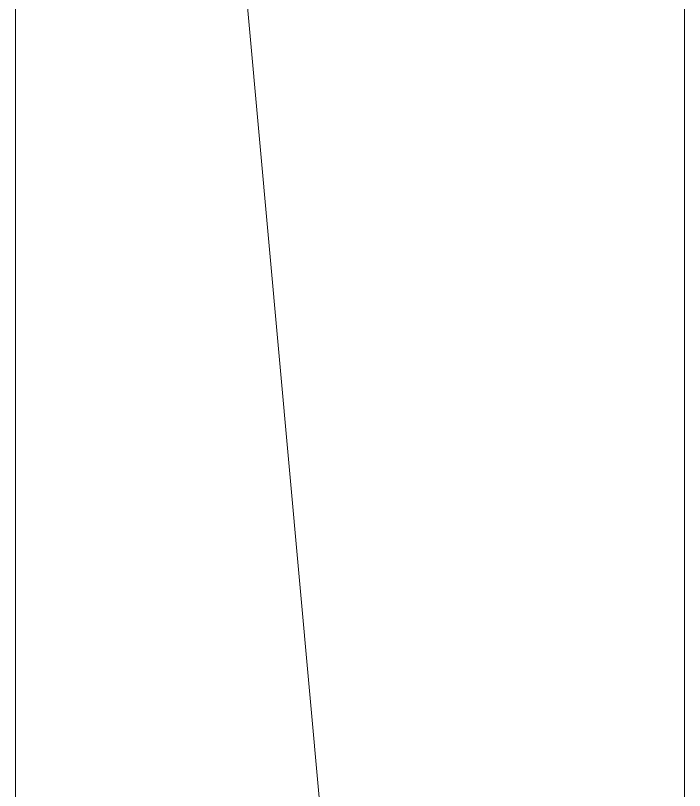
# Model space of a CAD drawing. Header units: millimetres. Extents: x 58509 to 70877, y -36887 to -9553.
# Drawn here: x 61104 to 61564, y -17461 to -16929 of the extents above; entities that cross this region are included whole.
import ezdxf

# ---------------------------------------------------------------- set-up
doc = ezdxf.new("R2010")
doc.units = ezdxf.units.MM
doc.layers.add('A-WALL', color=113, linetype='Continuous', lineweight=9)

msp = doc.modelspace()

# ---------------------------------------------------------------- meshes
at = {"layer": 'A-WALL'}
mesh = msp.add_polyface(dxfattribs=at)
corners = [(61103.87, -20236.24, 4000), (61103.87, -19776.24, 4000), (61103.87, -15163.75, 4000), (61103.87, -14703.75, 4000), (61103.87, -10323.7, 4000), (61103.87, -10323.7), (61103.87, -14703.75), (61103.87, -15163.75), (61103.87, -16029.3), (61103.87, -16029.3, 2135), (61103.87, -16914.3, 2135), (61103.87, -16914.3), (61103.87, -19776.24), (61103.87, -20236.24)]
mesh.append_faces([[corners[k] for k in face] for face in [(10, 1, 2)]], dxfattribs={"vtx0": -1, "vtx2": -1})
mesh.append_faces([[corners[k] for k in face] for face in [(5, 6, 3, 4), (0, 1, 13)]], dxfattribs={"vtx1": -1})
mesh.append_faces([[corners[k] for k in face] for face in [(6, 7, 9, 3), (12, 13, 1, 10)]], dxfattribs={"vtx1": -1, "vtx2": -1, "vtx3": -1})
mesh.append_faces([[corners[k] for k in face] for face in [(9, 10, 2, 3)]], dxfattribs={"vtx1": -1, "vtx3": -1})
mesh.append_faces([[corners[k] for k in face] for face in [(7, 8, 9), (10, 11, 12)]], dxfattribs={"vtx2": -1})
mesh = msp.add_polyface(dxfattribs=at)
corners = [(61103.87, -10323.7), (61563.87, -10323.7), (61563.87, -16029.3), (61103.87, -16029.3), (61103.87, -15163.75), (61103.87, -14703.75), (61563.87, -20236.23), (61103.87, -20236.24), (61103.87, -19776.24), (61103.87, -16914.3), (61563.87, -16914.3)]
mesh.append_faces([[corners[k] for k in face] for face in [(4, 2, 3), (8, 6, 7)]], dxfattribs={"vtx0": -1})
mesh.append_faces([[corners[k] for k in face] for face in [(5, 1, 2, 4)]], dxfattribs={"vtx0": -1, "vtx2": -1})
mesh.append_faces([[corners[k] for k in face] for face in [(10, 6, 8, 9)]], dxfattribs={"vtx1": -1})
mesh.append_faces([[corners[k] for k in face] for face in [(5, 0, 1)]], dxfattribs={"vtx2": -1})
mesh = msp.add_polyface(dxfattribs=at)
corners = [(61563.87, -20236.23, 4000), (61563.87, -10323.7, 4000), (61103.87, -10323.7, 4000), (61103.87, -14703.75, 4000), (61103.87, -15163.75, 4000), (61103.87, -19776.24, 4000), (61103.87, -20236.24, 4000)]
mesh.append_faces([[corners[k] for k in face] for face in [(0, 4, 5, 6)]], dxfattribs={"vtx0": -1})
mesh.append_faces([[corners[k] for k in face] for face in [(4, 0, 1, 3)]], dxfattribs={"vtx0": -1, "vtx2": -1})
mesh.append_faces([[corners[k] for k in face] for face in [(2, 3, 1)]], dxfattribs={"vtx1": -1})
mesh = msp.add_polyface(dxfattribs=at)
corners = [(61563.87, -10323.7, 4000), (61563.87, -20236.23, 4000), (61563.87, -20236.23), (61563.87, -16914.3), (61563.87, -16914.3, 2135), (61563.87, -16029.3, 2135), (61563.87, -16029.3), (61563.87, -10323.7)]
mesh.append_faces([[corners[k] for k in face] for face in [(1, 4, 5, 0)]], dxfattribs={"vtx0": -1, "vtx2": -1})
mesh.append_faces([[corners[k] for k in face] for face in [(2, 3, 4, 1)]], dxfattribs={"vtx2": -1})
mesh.append_faces([[corners[k] for k in face] for face in [(5, 6, 7, 0)]], dxfattribs={"vtx3": -1})

doc.saveas('drawing.dxf')
